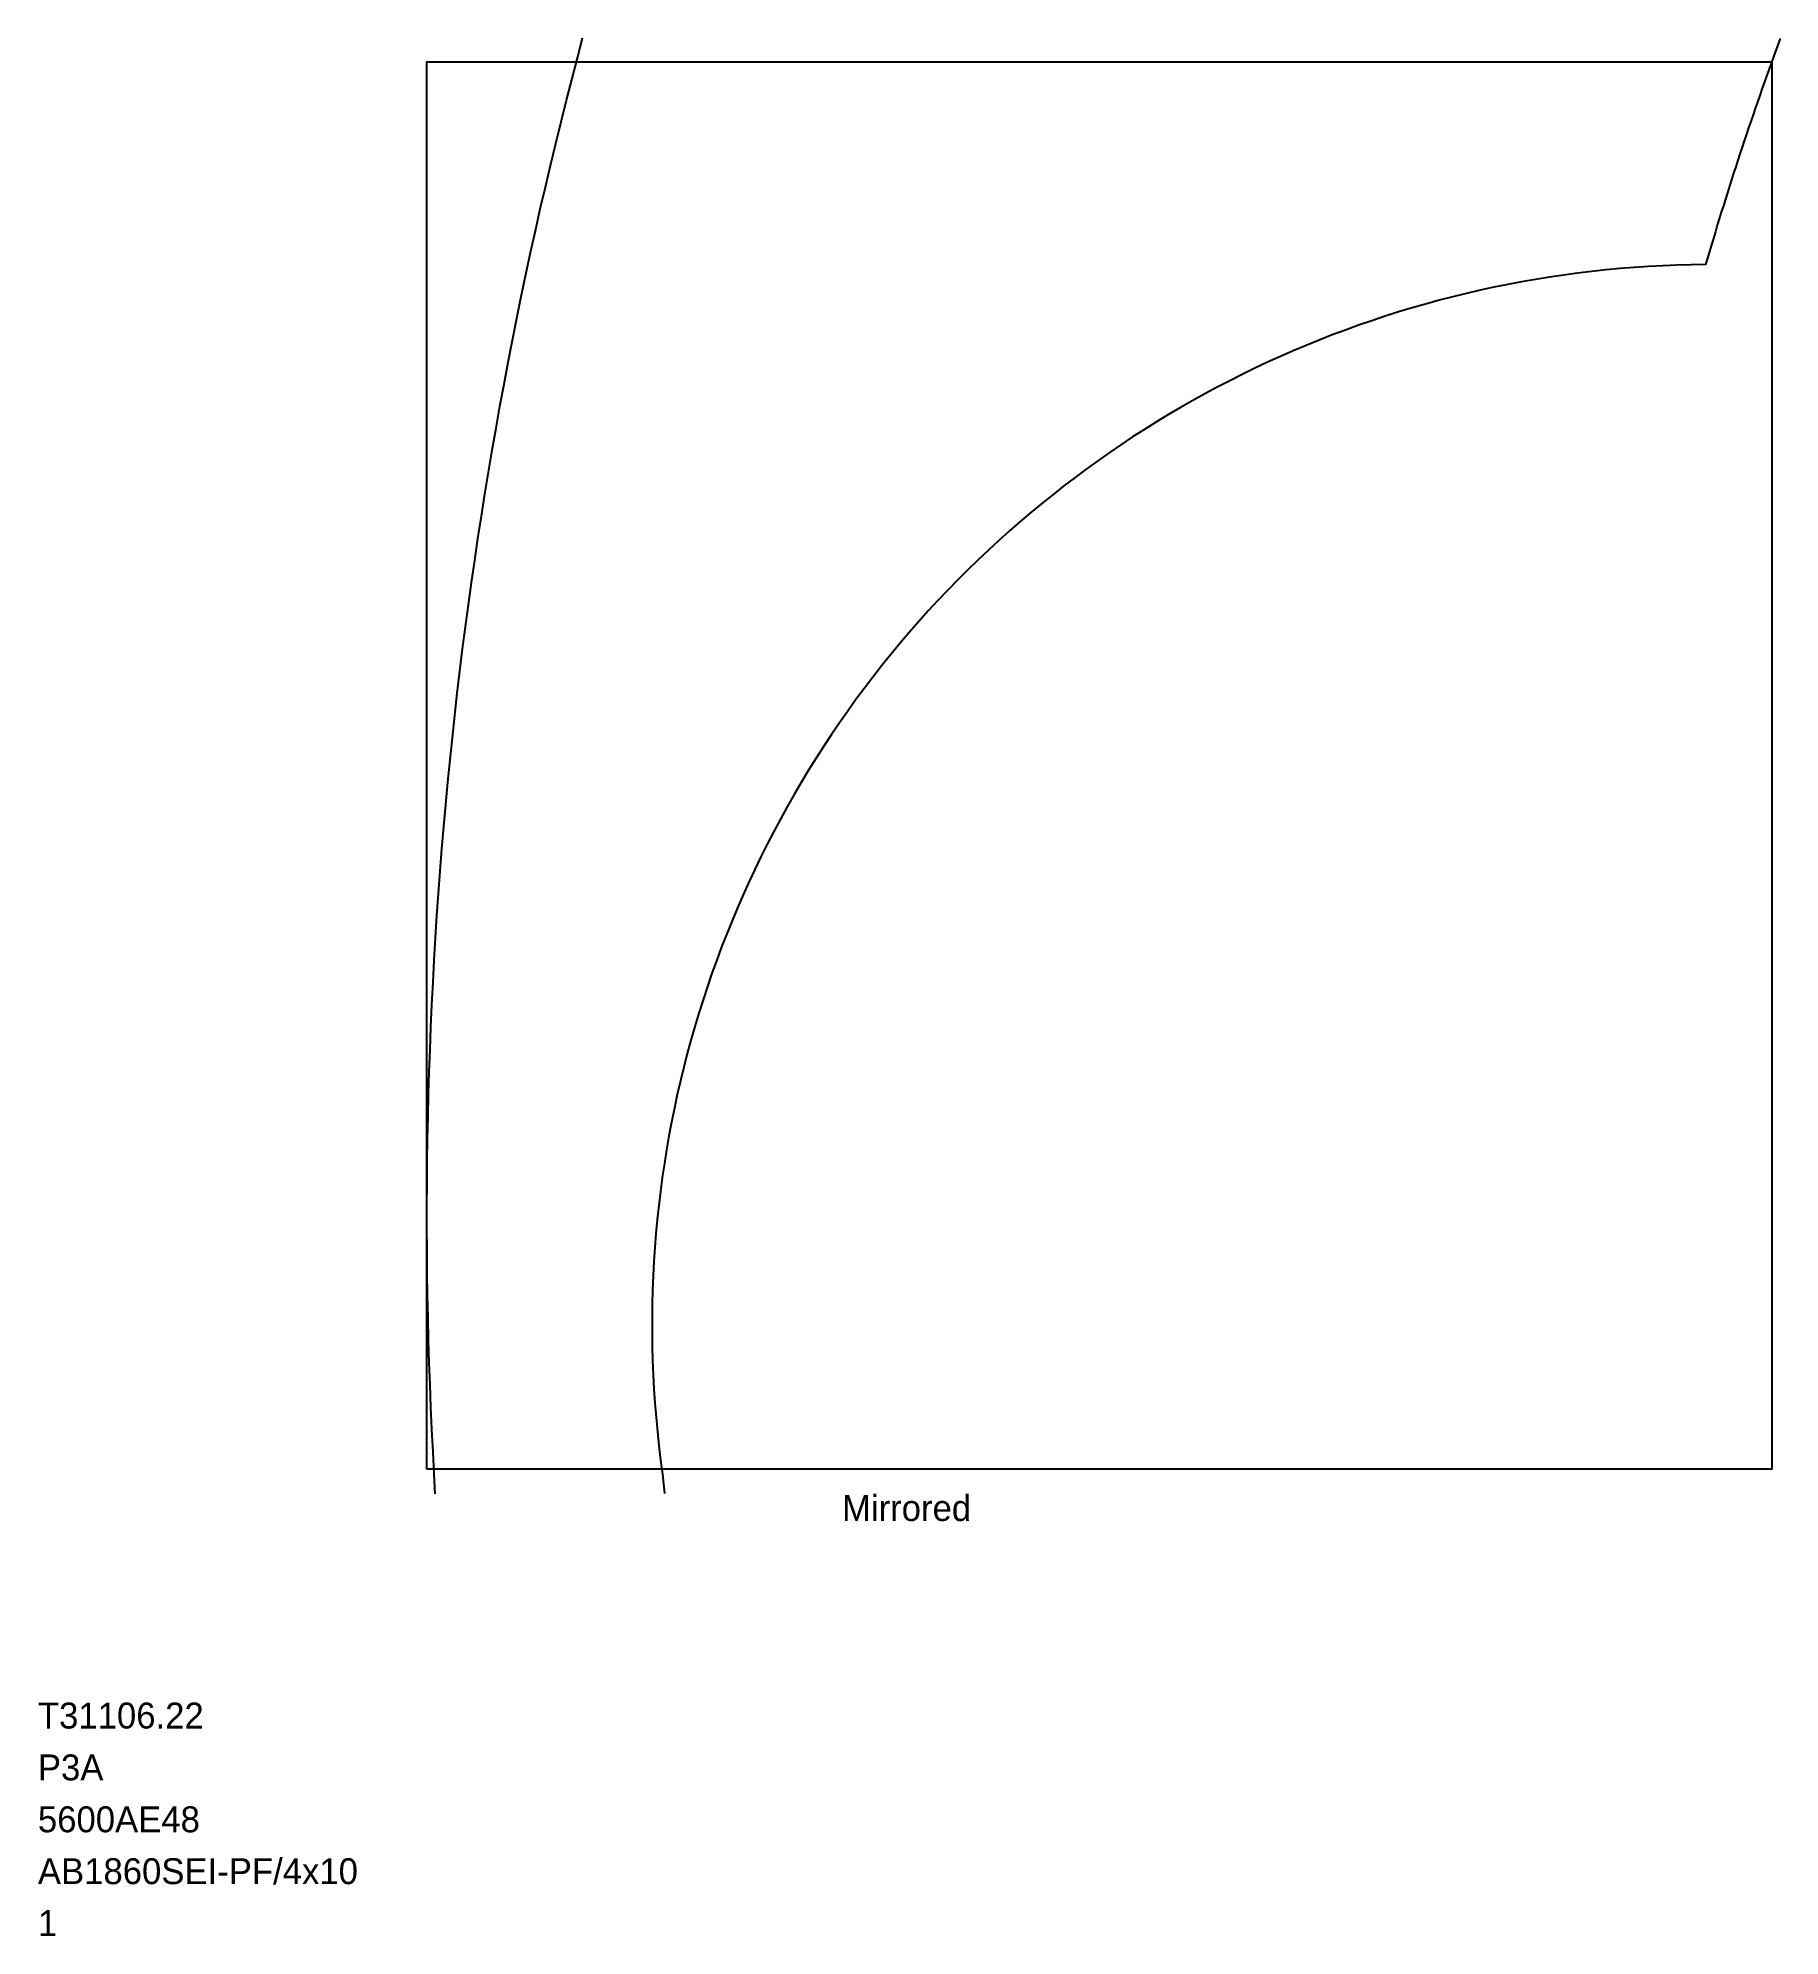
# Model space of a CAD drawing. Header units: metres. Extents: x -7.5 to 26.1, y -9 to 27.6.
import ezdxf

# ---------------------------------------------------------------- set-up
doc = ezdxf.new("R2010")
doc.units = ezdxf.units.M

msp = doc.modelspace()

# ---------------------------------------------------------------- linework, layer by layer
at = {"layer": 'BORDER_Z0P04', "color": 7}
msp.add_lwpolyline([(0, 0), (0, 27.125), (25.9201, 27.125), (25.9201, 0)], close=True, dxfattribs=at)
at = {"layer": 'ROUTE_Z0P25LT130RAMP', "color": 3}
for points in [[(0.156287, -0.474487), (0.139962, -0.099843, -0.07895422), (2.906176, 27.221692), (2.997263, 27.585462)], [(26.081417, 27.571895), (25.954482, 27.219032, 0.016070151), (24.646876, 23.217755, 0.454374929), (4.541517, -0.099036), (4.576719, -0.47238)]]:
    msp.add_lwpolyline(points, format="xyb", dxfattribs=at)

# ---------------------------------------------------------------- texts
at = {"layer": 'DESCRIPTION', "color": 1}
msp.add_text('P3A', height=0.5, dxfattribs=at).set_placement((-7.5, -6))
at = {"layer": 'FILENAME', "color": 1}
msp.add_text('5600AE48', height=0.5, dxfattribs=at).set_placement((-7.5, -7))
at = {"layer": 'ITEMNUMBER', "color": 1}
msp.add_text('T31106.22', height=0.5, dxfattribs=at).set_placement((-7.5, -5))
at = {"layer": 'MATERIALNAME', "color": 1}
msp.add_text('AB1860SEI-PF/4x10', height=0.5, dxfattribs=at).set_placement((-7.5, -8))
at = {"layer": 'Qty', "color": 1}
msp.add_text('1', height=0.5, dxfattribs=at).set_placement((-7.5, -9))
at = {"layer": 'RUNFIELD', "color": 1}
msp.add_text('Mirrored', height=0.5, dxfattribs=at).set_placement((8, -1))

doc.saveas('drawing.dxf')
